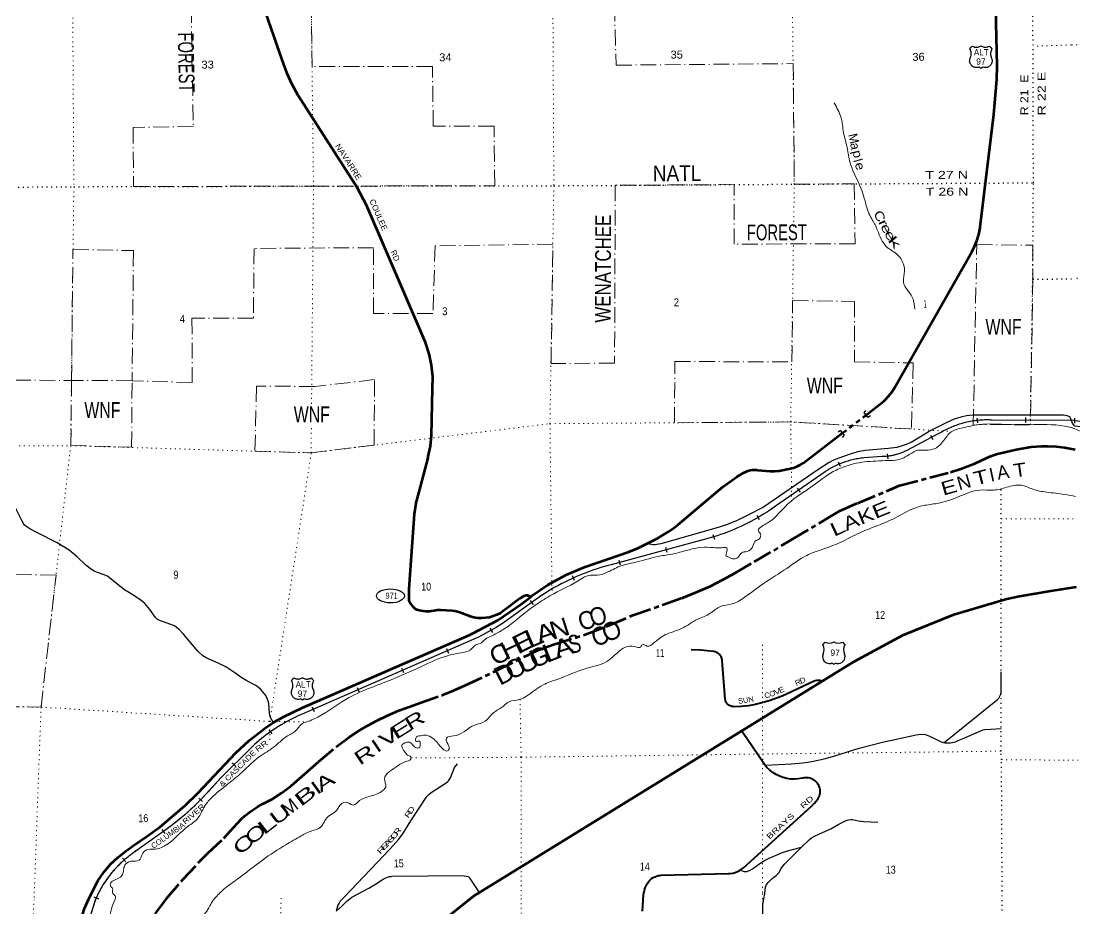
# Model space of a CAD drawing. Header units: feet. Extents: x -3 to 248627, y 0 to 184934.
# Drawn here: x 193230 to 216568, y 92388 to 112046 of the extents above; entities that cross this region are included whole.
import ezdxf
from ezdxf.enums import TextEntityAlignment as Align

# ---------------------------------------------------------------- set-up
doc = ezdxf.new("R2010")
doc.units = ezdxf.units.FT
doc.header["$LTSCALE"] = 70
for name, pattern in [('DOT_DASHED', [7.7, 5, -1.2, 0.3, -1.2]), ('DOTTED', [1.5, 0.3, -1.2]), ('LONG_DASH_SHORT_DASH', [9.9, 6, -1.2, 1.5, -1.2]), ('SHORT_DASHED', [2.7, 1.5, -1.2])]:
    doc.linetypes.add(name, pattern=pattern)
for name, color, linetype, lineweight in [('11', 7, 'LONG_DASH_SHORT_DASH', 60), ('16', 7, 'Continuous', 25), ('17', 7, 'Continuous', 25), ('20', 7, 'Continuous', 70), ('23', 7, 'Continuous', 70), ('26', 7, 'Continuous', 40), ('27', 7, 'Continuous', 35), ('29', 7, 'Continuous', 25), ('30', 7, 'Continuous', 35), ('34', 7, 'Continuous', 25), ('39', 7, 'Continuous', 13), ('44', 7, 'DOT_DASHED', 13), ('6', 7, 'DOTTED', 25), ('7', 7, 'DOTTED', 13)]:
    doc.layers.add(name, color=color, linetype=linetype, lineweight=lineweight)
doc.layers.add('12', color=7, linetype='Continuous')
doc.layers.add('41', color=7, linetype='Continuous')

msp = doc.modelspace()

# ---------------------------------------------------------------- linework, layer by layer
at = {"layer": '11'}
for points in [[(204734.33, 98142.34), (205019.19, 98244.36), (205719.06, 98460.34), (206243.06, 98666.17), (206775.37, 98889.39), (207452.98, 99125.27), (207859.02, 99272.14), (208205.59, 99409.07), (208494.11, 99537.76), (208781.01, 99682.87), (209033.61, 99823.33), (209464.49, 100071.41), (210301.39, 100565.15), (211211.11, 101115.06), (211364.95, 101198.77), (211757.07, 101372.91), (212685.08, 101759.84), (213815.41, 102059.26), (214042.03, 102134.28), (214350.6, 102251.66), (214618.73, 102374.97), (214722.35, 102417.33), (214856.21, 102460.73), (215016.18, 102504.71), (215265.43, 102563.51), (215601.56, 102620.35), (215823.87, 102637.44), (215961.67, 102636.6), (216161.18, 102625.42), (216338.66, 102605.82), (216571.75, 102563.08)], [(196447.68, 92615.65), (196810.08, 93037.85), (197168.23, 93421.43), (197368.77, 93624.51), (197718.3, 93954.13), (197858.94, 94106.19), (198102.05, 94374.25), (198186.16, 94449.14), (198313.78, 94545.58), (198466.47, 94645.42), (198585.3, 94712.92), (198790.18, 94819.05), (199003.3, 94955.23), (199212.38, 95110.75), (199504.12, 95367.94), (199825, 95652.62), (200209.52, 95977.55), (200493.14, 96189.3), (200729.74, 96344.94), (200909.74, 96449.79), (201098.01, 96550.41), (201329.85, 96665.29), (201596.07, 96777.85), (201843.28, 96872.1), (202067.79, 96953.71), (202550.03, 97120.51), (202757.27, 97201.14), (203058.26, 97331.11), (203744.63, 97656.7), (204449.25, 98009.41), (204625.8, 98095.46), (204734.33, 98142.34)], [(196446.2, 92613.84), (196058.78, 92108.69)]]:
    msp.add_lwpolyline(points, dxfattribs=at)
at = {"layer": '16'}
for p, q in [((214485.03, 111498.53), (214484.44, 111498.11)), ((214484.72, 111498.31), (214484.44, 111498.11)), ((210984.87, 98236.65), (211036.18, 98295.41)), ((211227.94, 98301.38), (211227.66, 98301.18)), ((211420.03, 98295.5), (211471.42, 98236.65)), ((199464.03, 97508.53), (199463.44, 97508.11)), ((199463.72, 97508.31), (199463.44, 97508.11))]:
    msp.add_line(p, q, dxfattribs=at)
for points in [[(214241.38, 111433.28), (214263.11, 111458.16), (214271.16, 111467.37), (214292.97, 111492.35)], [(214246.29, 111221.62), (214257.18, 111247.08), (214263.13, 111265.37), (214267.97, 111288.1), (214270.42, 111311.21), (214270.43, 111334.46), (214268.01, 111357.57), (214263.19, 111380.31), (214256.02, 111402.42), (214253.47, 111408.16), (214241.38, 111433.28)], [(214292.97, 111492.35), (214317.92, 111480.63), (214327.69, 111476.87), (214346.09, 111471.93), (214364.92, 111468.94), (214383.95, 111467.93), (214402.98, 111468.92), (214421.81, 111471.89), (214440.22, 111476.81), (214458.01, 111483.64), (214475, 111492.28), (214484.41, 111498.09)], [(214485.03, 111498.53), (214501.55, 111488.73), (214518.82, 111480.8), (214536.82, 111474.72), (214555.36, 111470.56), (214574.23, 111468.35), (214593.23, 111468.14), (214612.14, 111469.9), (214630.77, 111473.64), (214648.91, 111479.3), (214651.81, 111480.55), (214676.81, 111492.43)], [(214676.81, 111492.43), (214698.64, 111467.43), (214706.37, 111458.58), (214728.46, 111433.28)], [(214728.46, 111433.28), (214716.49, 111408.58), (214709.7, 111390.68), (214703.78, 111368.2), (214700.24, 111345.23), (214699.12, 111322.01), (214700.44, 111298.81), (214704.17, 111275.87), (214710.28, 111253.44), (214712.77, 111247.04), (214723.58, 111221.55)], [(214422.65, 111020.8), (214398.64, 111017.21), (214392.67, 111016.71), (214376.82, 111017.03), (214361.1, 111019.02), (214345.67, 111022.63), (214330.7, 111027.84), (214316.36, 111034.58), (214302.8, 111042.79), (214290.17, 111052.36), (214278.61, 111063.21), (214268.25, 111075.2), (214259.2, 111088.21), (214251.56, 111102.1), (214245.42, 111116.71), (214240.83, 111131.88), (214237.86, 111147.45), (214236.52, 111163.24), (214236.85, 111179.09), (214238.83, 111194.81), (214239.36, 111197.08), (214246.29, 111221.62)], [(214723.58, 111221.55), (214730.4, 111197.04), (214731.57, 111191.49), (214733.2, 111175.73), (214733.18, 111159.88), (214731.49, 111144.12), (214728.17, 111128.62), (214723.25, 111113.56), (214716.78, 111099.09), (214708.84, 111085.38), (214699.5, 111072.57), (214688.88, 111060.81), (214677.08, 111050.22), (214664.24, 111040.93), (214650.51, 111033.02), (214636.02, 111026.6), (214620.94, 111021.73), (214605.43, 111018.46), (214589.66, 111016.83), (214573.81, 111016.85), (214570.81, 111017.17), (214547.01, 111020.83)], [(214484.94, 110999.49), (214459.8, 111020.16), (214458.97, 111020.53), (214453.72, 111022.25), (214448.64, 111023.34), (214422.65, 111020.8)], [(214547.01, 111020.83), (214520.81, 111023.23), (214519.58, 111023.06), (214514.25, 111021.71), (214509.8, 111020.06), (214484.94, 110999.49)], [(199220.38, 97443.28), (199242.11, 97468.16), (199250.16, 97477.37), (199271.97, 97502.35)], [(199225.29, 97231.62), (199236.18, 97257.08), (199242.13, 97275.37), (199246.97, 97298.1), (199249.42, 97321.21), (199249.43, 97344.46), (199247.01, 97367.57), (199242.19, 97390.31), (199235.02, 97412.42), (199232.47, 97418.16), (199220.38, 97443.28)], [(199271.97, 97502.35), (199296.92, 97490.63), (199306.69, 97486.87), (199325.09, 97481.93), (199343.92, 97478.94), (199362.95, 97477.93), (199381.98, 97478.92), (199400.81, 97481.89), (199419.22, 97486.81), (199437.01, 97493.64), (199454, 97502.28), (199463.41, 97508.09)], [(199464.03, 97508.53), (199480.55, 97498.73), (199497.82, 97490.8), (199515.82, 97484.72), (199534.36, 97480.56), (199553.23, 97478.35), (199572.23, 97478.14), (199591.14, 97479.9), (199609.77, 97483.64), (199627.91, 97489.3), (199630.81, 97490.55), (199655.81, 97502.43)], [(199655.81, 97502.43), (199677.64, 97477.43), (199685.37, 97468.58), (199707.46, 97443.28)], [(199707.46, 97443.28), (199695.49, 97418.58), (199688.7, 97400.68), (199682.78, 97378.2), (199679.24, 97355.23), (199678.12, 97332.01), (199679.44, 97308.81), (199683.17, 97285.87), (199689.28, 97263.44), (199691.77, 97257.04), (199702.58, 97231.55)], [(199401.65, 97030.8), (199377.64, 97027.21), (199371.67, 97026.71), (199355.82, 97027.03), (199340.1, 97029.02), (199324.67, 97032.63), (199309.7, 97037.84), (199295.36, 97044.58), (199281.8, 97052.79), (199269.17, 97062.36), (199257.61, 97073.21), (199247.25, 97085.2), (199238.2, 97098.21), (199230.56, 97112.1), (199224.42, 97126.71), (199219.83, 97141.88), (199216.86, 97157.45), (199215.52, 97173.24), (199215.85, 97189.09), (199217.83, 97204.81), (199218.36, 97207.08), (199225.29, 97231.62)], [(199702.58, 97231.55), (199709.4, 97207.04), (199710.57, 97201.49), (199712.2, 97185.73), (199712.18, 97169.88), (199710.49, 97154.12), (199707.17, 97138.62), (199702.25, 97123.56), (199695.78, 97109.09), (199687.84, 97095.38), (199678.5, 97082.57), (199667.88, 97070.81), (199656.08, 97060.22), (199643.24, 97050.93), (199629.51, 97043.02), (199615.02, 97036.6), (199599.94, 97031.73), (199584.43, 97028.46), (199568.66, 97026.83), (199552.81, 97026.85), (199549.81, 97027.17), (199526.01, 97030.83)], [(199463.94, 97009.49), (199438.8, 97030.16), (199437.97, 97030.53), (199432.72, 97032.25), (199427.64, 97033.34), (199401.65, 97030.8)], [(199526.01, 97030.83), (199499.81, 97033.23), (199498.58, 97033.06), (199493.25, 97031.71), (199488.8, 97030.06), (199463.94, 97009.49)]]:
    msp.add_lwpolyline(points, dxfattribs=at)
for centre, radius, start, end in [((211127.26, 98453.07), 182.07, 239.97227, 303.45418), ((211329.04, 98452.57), 181.52, 236.33975, 300.08743), ((211329.03, 98453.07), 182.07, 236.54582, 236.59441), ((211131.08, 97971.12), 151.42, 159.09177, 283.81923), ((210791.89, 98126.02), 222.05, 332.97043, 29.75871), ((211325.2, 97971.12), 151.42, 256.18077, 20.90823), ((211664.39, 98126.02), 222.05, 150.24129, 207.02957)]:
    msp.add_arc(centre, radius, start, end, dxfattribs=at)
for centre, major_axis, start_param, end_param in [((211186.42, 97772.3), (-19.56, 51.67), 4.95877769, 6.28318531), ((211269.87, 97772.3), (19.56, 51.67), 0, 1.32637542)]:
    msp.add_ellipse(centre, major_axis=major_axis, ratio=0.929097, start_param=start_param, end_param=end_param, dxfattribs=at)
at = {"layer": '17'}
msp.add_ellipse((201409.34, 99318.98), major_axis=(-309.24, 1), ratio=0.500121, dxfattribs=at)
at = {"layer": '20', "linetype": 'SHORT_DASHED'}
msp.add_line((211418.52, 102923.44), (211422.72, 102926.63), dxfattribs=at)
at = {"layer": '20'}
msp.add_line((203249.15, 92671.86), (209188.06, 96332.82), dxfattribs=at)
for points in [[(211942.97, 103320.3), (211961, 103337.03), (212332.43, 103632.9), (212362.67, 103660.07), (212440.56, 103740.8), (212509.59, 103829.23), (212568.99, 103924.39), (214281, 106936.95), (214336.29, 107043.2), (214395.73, 107180.11), (214440.53, 107322.48), (214470.21, 107468.75), (214472.58, 107485.36), (214770.98, 109979.64), (214841.83, 110755.89), (214847.38, 111057.94), (214755.26, 114885.91)], [(204509.08, 99292.89), (204551.92, 99326.33), (204898.72, 99563.66), (205300.86, 99783.23), (205723.76, 99959.55), (206690.72, 100292.87), (206890.23, 100373.11), (206977.8, 100416.34), (207319, 100592.95), (207557.05, 100734.86), (207700.94, 100830.04), (207776.4, 100889.31), (208770.79, 101734.2), (209081.39, 101955.19), (209230.21, 102044.83), (209276.29, 102068.11), (209324.56, 102086.45), (209374.48, 102099.64), (209425.5, 102107.54), (209477.07, 102110.06), (209528.62, 102107.18), (209540.17, 102105.78), (209820.91, 102079.99), (209919.45, 102079.59), (210017.48, 102089.49), (210091.12, 102103.87), (210332.44, 102156.93), (210411.31, 102186.16), (210486.69, 102223.47), (210547, 102260.96), (211422.72, 102926.63)], [(209188.06, 96332.82), (211679.01, 97868.3), (212755.48, 98446.31), (213886.46, 98908.63), (215059.58, 99250.19), (215339.51, 99312.4), (215990, 99426.95), (216601.06, 99519.81)], [(194720.68, 92596.44), (194824.56, 92804.67), (194933.28, 93008.05), (195062.67, 93198.95), (195211.3, 93375.28), (195377.55, 93535.11), (195559.59, 93676.68), (195577.73, 93689.18), (195717, 93789.95), (196020.56, 93996.24), (196307.44, 94207.62), (196863, 94675.95), (197154, 94955.95), (197982.75, 95843.25), (198277.66, 96119.25), (198644.27, 96400.35), (198830.23, 96522.22), (199038.24, 96641.58), (199455.28, 96840.31), (203156.71, 98452.03), (203241.93, 98491.23), (203790.89, 98784.98), (204306.14, 99134.5), (204509.08, 99292.89)], [(198061.62, 82210.42), (198674.8, 85602.77), (198863.22, 86476.88), (199141.98, 87326.5), (199439.29, 88005.37), (200095.42, 89241.58), (200487.58, 89882.62), (200653.86, 90114.91), (201260.3, 90887.62), (201944.19, 91592.7), (202502.4, 92071.62), (203249.15, 92671.86)], [(194551.29, 92139.39), (194636.51, 92397.96), (194720.68, 92596.44)]]:
    msp.add_lwpolyline(points, dxfattribs=at)
at = {"layer": '20', "lineweight": 25}
for points in [[(211942.97, 103320.3), (211897.57, 103375.26), (211937.41, 103421.93)], [(212041.56, 103305.26), (211984.07, 103270.55), (211942.97, 103320.3)], [(211422.72, 102926.63), (211378.28, 102978.78), (211325.39, 102947.64)], [(211422.22, 102824.82), (211466.37, 102875.42), (211422.72, 102926.63)]]:
    msp.add_lwpolyline(points, dxfattribs=at)
at = {"layer": '20', "linetype": 'SHORT_DASHED'}
msp.add_lwpolyline([(211422.72, 102926.63), (211911, 103297.79), (211927, 103309.95), (211942.97, 103320.3)], dxfattribs=at)
at = {"layer": '23'}
msp.add_lwpolyline([(204509.08, 99292.89), (204503.1, 99298.32), (204492.99, 99306.03), (204482.13, 99312.65), (204470.65, 99318.1), (204458.65, 99322.31), (204446.28, 99325.25), (204433.67, 99326.88), (204420.96, 99327.18), (204408.28, 99326.16), (204395.79, 99323.81), (204383.61, 99320.17), (204371.87, 99315.27), (204349.61, 99305.58), (204309.82, 99284.29), (204272.47, 99258.95), (203916.41, 98987.1), (203844.13, 98939.15), (203767.24, 98899.02), (203686.58, 98867.15), (203603.02, 98843.88), (203517.49, 98829.47), (203430.92, 98824.08), (203344.27, 98827.77), (203258.47, 98840.5), (203174.47, 98862.13), (203160.5, 98866.65), (202948.9, 98947.68), (202893.29, 98966.16), (202834.23, 98979.23), (202774.12, 98986.04), (202519.99, 99000.78), (202451.78, 99000), (202376.87, 98991.63), (202312.69, 98979.62), (202284.38, 98975.04), (202237.15, 98971.42), (202189.79, 98972.76), (202142.84, 98979.04), (202047.84, 98995.67), (202022.9, 99000.04), (201997.84, 99008.92), (201981.36, 99017.01), (201964.87, 99027.37), (201960.58, 99030.74), (201935.52, 99053.02), (201914.89, 99077.95), (201875.71, 99125.27), (201854.98, 99150.31), (201840.14, 99175.27), (201837.95, 99179.5), (201831.71, 99195.45), (201827.18, 99211.97), (201825.69, 99220.97), (201823.4, 99245.87), (201823.57, 99270.97), (201825, 99476.95), (201862, 99993.95), (201941.8, 101136.61), (201977.25, 101371.49), (201979.13, 101380.3), (201984.44, 101405.27), (201991.29, 101430.3), (202073.99, 101732.69), (202242.08, 102376.93), (202248.6, 102402.07), (202294.29, 102632.79), (202315.62, 102867.02), (202344.33, 103909.53), (202345.3, 104169.31), (202319.11, 104427.77), (202266.05, 104682.08), (202186.7, 104929.44), (202120.14, 105088.01), (200880.23, 107966.48), (200672.1, 108364.28), (200543.23, 108568.66), (199369.12, 110397.82), (199222.93, 110658.02), (199123.25, 110883.44), (199013.39, 111189.65), (197370.37, 115915.08)], dxfattribs=at)
at = {"layer": '26'}
for points in [[(210963, 97429.95), (210939.63, 97438.05), (210915.55, 97443.65), (210891.01, 97446.71), (210866.29, 97447.19), (210841.65, 97445.08), (210817.37, 97440.4), (210793.71, 97433.22), (210776.37, 97426.15), (210570, 97329.95), (210292.44, 97194.06), (210083.35, 97101.08), (209793.49, 96992.08), (209493.83, 96913.97), (209336, 96885.98), (209178.88, 96867.15), (209020.66, 96864.85), (208989.82, 96866.33), (208970.39, 96869.6), (208951.41, 96874.88), (208933.09, 96882.11), (208915.62, 96891.22), (208899.2, 96902.1), (208884.01, 96914.64), (208870.21, 96928.7), (208857.95, 96944.13), (208847.38, 96960.75), (208838.6, 96978.39), (208831.72, 96996.85), (208826.8, 97015.92), (208824.62, 97029), (208757.03, 97887.19), (208754.27, 97909.84), (208749.16, 97932.08), (208741.75, 97953.67), (208732.13, 97974.36), (208720.39, 97993.93), (208706.68, 98012.16), (208691.13, 98028.87), (208673.92, 98043.85), (208655.25, 98056.96), (208635.3, 98068.04), (208614.3, 98076.98), (208592.49, 98083.67), (208570.09, 98088.04), (208564.14, 98088.8), (208280.95, 98119.27), (208072, 98124.95)], [(207014.57, 92706.19), (207034.4, 92806.21), (207049.42, 92854.69), (207069.43, 92901.33), (207094.2, 92945.63), (207123.46, 92987.09), (207156.9, 93025.27), (207194.15, 93059.74), (207227.02, 93081.41), (207261.98, 93099.52), (207298.64, 93113.88), (207336.6, 93124.33), (207375.45, 93130.75), (207407.05, 93132.94), (208892.97, 93169.96), (208935.93, 93172.37), (208989.56, 93180.46), (209042.05, 93194.11), (209092.83, 93213.18), (209141.33, 93237.45), (209187.03, 93266.65), (209229.43, 93300.47), (210725.87, 94656.79), (210799.61, 94728.03), (210862.84, 94803.07), (210881.88, 94831.06), (210897.9, 94860.88), (210910.71, 94892.21), (210920.18, 94924.7), (210926.19, 94958.01), (210928.7, 94991.77), (210928.55, 94997.5), (210927.9, 95022.51), (210922.95, 95047.5), (210921.47, 95054.99), (210911.68, 95086.63), (210898.63, 95117.07), (210882.48, 95145.98), (210863.39, 95173.04), (210841.57, 95197.96), (210817.28, 95220.46), (210790.76, 95240.3), (210762.32, 95257.25), (210732.25, 95271.14), (210700.9, 95281.82), (210668.61, 95289.16), (210635.73, 95293.08), (210602.61, 95293.54), (210569.63, 95290.54), (210537.15, 95284.11), (210525.02, 95280.78), (210441.16, 95266.28), (210356.24, 95260.62), (210271.19, 95263.87), (210186.95, 95275.99), (210104.44, 95296.85), (210024.56, 95326.23), (209948.18, 95363.79), (209876.16, 95409.12), (209809.26, 95461.74), (209748.23, 95521.07), (209693.74, 95586.44), (209677.96, 95608.27), (209206.9, 96304.95), (209188.06, 96332.82)], [(206995.01, 92334.82), (207014.57, 92706.19)]]:
    msp.add_lwpolyline(points, dxfattribs=at)
at = {"layer": '29'}
for p, q in [((208664.78, 100835.1), (207395.86, 100471.44)), ((214933, 97185.95), (214932, 97636.95)), ((213668.27, 96069.73), (214850.45, 97021.63)), ((203045.01, 93122.55), (201430.01, 93108.46)), ((203380.68, 92753.41), (203175.45, 93059.92)), ((200387.73, 92646.2), (200333.56, 92593.97)), ((200470.73, 92579.04), (200553.59, 92647.68))]:
    msp.add_line(p, q, dxfattribs=at)
for points in [[(216566.79, 103078.07), (216530.24, 103122.18), (216515.18, 103144.78), (216479.42, 103242.73), (216463.66, 103266.73), (216434.24, 103291.7), (216392.83, 103308.65), (216313.07, 103319.47), (214302.78, 103319.47), (214169.84, 103304.89), (214039.26, 103274.26), (213895.02, 103229.54), (213715.51, 103153.71), (213376.7, 102980.43), (212940.01, 102716.73), (212848.46, 102675.78), (212744.25, 102641.39), (212626.35, 102607.97), (212435.55, 102581.12), (211923.57, 102535.91), (211751.08, 102506.26), (211569.7, 102453.04), (211336.98, 102370.65), (211224.04, 102321.68), (211125.48, 102272.22), (210877.01, 102106.47), (209789.73, 101361.07), (209672.35, 101285.25), (209326.01, 101104.43), (209070.69, 100984.36), (208866.73, 100901.01), (208664.78, 100835.1)], [(219134.63, 102809.68), (218978.84, 102829.26), (216566.79, 103078.07)], [(193425.66, 100802.16), (193332.54, 100861.93), (193305.25, 100882.64), (193290.19, 100903.36), (193257.25, 100974.94), (193042.67, 101400.62), (192952.32, 101547.54), (192938.2, 101564.48), (192913.73, 101587.09), (192881.73, 101605.92), (192858.2, 101615.34), (192793.26, 101624.76), (192749.03, 101622.88), (192654.91, 101607.81), (192595.62, 101590.85), (192557.03, 101585.21), (192459.15, 101581.44), (191529.3, 101615.34), (191465.3, 101624.76), (191431.42, 101628.52), (191371.19, 101654.89), (191326.01, 101683.15), (191066.64, 101904.8)], [(198810, 96520.95), (198753.06, 96627.7), (198736.12, 96678.56), (198729.52, 96723.75), (198714.47, 96934.71), (198704.12, 96985.57), (198679.65, 97049.61), (198648.59, 97111.77), (198616.59, 97160.73), (198530.01, 97254.92), (198490.48, 97292.59), (198428.36, 97334.02), (198229.79, 97441.4), (198153.55, 97484.71), (198099.91, 97522.39), (197985.1, 97599.62), (197765.79, 97748.4), (197592.62, 97831.27), (197344.16, 97936.75), (197252.88, 97991.39), (197140.87, 98094.97), (196824.65, 98471.67), (196727.73, 98571.52), (196675.02, 98620.49), (196628.89, 98652.49), (196440.66, 98720.3), (196321.15, 98763.64), (196253.39, 98797.54), (196229.39, 98816.38), (196208.21, 98838.98), (196079.26, 99014.13), (195971.04, 99147.88), (195888.22, 99219.45), (195725.39, 99330.57), (195559.75, 99428.51), (195529.17, 99447.38), (195190.82, 99722.34), (195144.24, 99752.51), (195070.35, 99782.61), (194919.77, 99835.35), (194848.72, 99865.52), (194788.49, 99905.08), (194663.77, 100001.1), (194475.55, 100181.92), (194294.85, 100332.61), (194032.75, 100492.75), (193581, 100718.78), (193425.66, 100802.16)], [(207395.86, 100471.44), (207306.97, 100453.2), (207272.15, 100449.44), (207224.15, 100449.44), (207092, 100472.95)], [(209713, 95568.95), (210294.33, 95601.16), (210540.91, 95623.76), (210738.55, 95653.89), (211015.25, 95710.4), (211250.54, 95774.44), (211792.64, 95947.73), (212304.62, 96083.34), (213050.01, 96241.56), (213164.82, 96256.63), (213253.3, 96249.09), (213298.46, 96237.79), (213411.41, 96181.28), (213607.17, 96090.87), (213689.98, 96068.28), (213746.45, 96064.51), (213810.45, 96068.27), (213919.62, 96090.88), (213983.62, 96113.48), (214089.03, 96158.68), (214450.43, 96316.9), (214533.25, 96350.81), (214574.66, 96358.34), (214706.43, 96369.64), (214933.29, 96381.85)], [(200387.73, 92646.2), (201401.09, 93717.86), (201588.75, 93928.53), (201684.74, 94049.06), (201857.91, 94335.36), (202219.31, 94877.81), (202262.6, 94923.02), (202311.54, 94964.46), (202663.52, 95194.24), (202695.52, 95224.39), (202738.82, 95292.19), (202829.16, 95518.21), (202896.93, 95601.08)], [(209697.91, 92731.04), (209717.4, 92866.25), (209733.4, 92911.46), (209777.64, 92975.49), (209864.22, 93062.14), (209897.16, 93088.51), (209950.81, 93126.18), (209983.75, 93154.43), (210011.04, 93190.22), (210063.75, 93280.63), (210098.57, 93331.49), (210142.8, 93386.11), (210512.23, 93753.64), (210688.67, 93924.8), (210732.91, 93960.6), (210782.78, 93992.6), (210914.54, 94052.88), (211163, 94162.12), (211339.94, 94263.83), (211471.7, 94331.64), (211525.35, 94354.26), (211561.12, 94363.67), (211604.41, 94369.32), (211641.11, 94365.54), (211776.63, 94339.17), (211893.33, 94324.11), (212205, 94311.95)], [(209156, 93245.95), (209240.24, 93216.58), (209280.71, 93212.82), (209310.82, 93216.58), (209326.83, 93224.11), (209376.7, 93246.72), (209424.7, 93273.08), (209586.58, 93389.86), (209692.93, 93459.56), (209723.05, 93476.51), (209793.63, 93510.41), (210041.15, 93617.78), (210094.8, 93638.49), (210182.33, 93666.75), (210316.91, 93706.29), (210512.23, 93753.64)], [(203045.01, 93122.55), (203092.7, 93116.74), (203130.34, 93103.55), (203147.28, 93090.37), (203175.45, 93059.92)], [(200553.59, 92647.68), (200932.77, 92847.39), (201079.59, 92935.92), (201224.53, 93033.86), (201273.46, 93062.11), (201331.82, 93086.6), (201378.87, 93103.55), (201430.01, 93108.46)], [(209664.46, 90708.06), (209655.67, 92489.15), (209681.76, 92612.46), (209697.91, 92731.04)], [(200229.84, 92421.2), (200206.81, 92341.55), (200341.77, 92456.67), (200392.71, 92508)]]:
    msp.add_lwpolyline(points, dxfattribs=at)
for centre, radius, start, end in [((214687.94, 97206.17), 245.89, 311.36857, 355.28489), ((200612.93, 92308.74), 399.26, 134.40505, 163.6392), ((200809.18, 92128.99), 563.12, 126.94364, 137.69548)]:
    msp.add_arc(centre, radius, start, end, dxfattribs=at)
at = {"layer": '34'}
for p, q in [((214397.5, 103256.96), (214409.74, 103147.03)), ((215475.4, 103265.42), (215474.85, 103154.81)), ((216561.16, 103257.45), (216560.62, 103146.85)), ((213367.14, 102879.98), (213418.82, 102782.18)), ((212408.4, 102464.37), (212421.2, 102354.5)), ((211327.27, 102290.03), (211370.34, 102188.15)), ((210417.28, 101705.45), (210480.48, 101614.67)), ((209519.92, 101102.88), (209575.51, 101007.26)), ((208550.79, 100680.08), (208583.39, 100574.38)), ((207504.43, 100396.74), (207533.62, 100290.06)), ((206470.93, 100111.21), (206500.13, 100004.52)), ((205433.74, 99767.03), (205479.29, 99666.23)), ((204503.16, 99216.5), (204567.95, 99126.85)), ((203612.67, 98607.07), (203667.49, 98511)), ((202648.94, 98152.46), (202693.1, 98051.05)), ((201652.41, 97721.35), (201696.57, 97619.93)), ((200670.4, 97290.87), (200714.57, 97189.46)), ((199673.87, 96859.75), (199718.03, 96758.34)), ((198718.84, 96353.04), (198783.17, 96263.06)), ((197905.56, 95623.08), (197983.4, 95544.5)), ((197168.45, 94842.9), (197248.3, 94766.35)), ((196348.49, 94149.28), (196412.93, 94059.38)), ((195479.75, 93512.17), (195553.05, 93429.33)), ((194845.05, 92658.33), (194945.26, 92611.49))]:
    msp.add_line(p, q, dxfattribs=at)
at = {"layer": '34', "lineweight": 13}
for p, q in [((216562, 103203.95), (214737, 103212.95)), ((212296.86, 102403.84), (211891.94, 102374.84)), ((211033.7, 102069.39), (209936.59, 101305.62)), ((208323.94, 100562.84), (206293.82, 100007.27)), ((204577.52, 99204.23), (203910.34, 98722.1)), ((203192.86, 98330.97), (199457.89, 96704.5)), ((196463.11, 94162.41), (195802.4, 93688.78)), ((194874.58, 92590.09), (194612.6, 91760.76))]:
    msp.add_line(p, q, dxfattribs=at)
at = {"layer": '34'}
for points in [[(216565.59, 103202.83), (214736.97, 103211.85), (214708.77, 103213.25), (214673.02, 103214.34), (214637.38, 103214.79), (214601.6, 103214.67), (214565.84, 103214.1), (214530.14, 103212.62), (214494.46, 103210.68), (214458.72, 103208), (214423.02, 103204.87), (214387.54, 103200.92), (214352.08, 103196.51), (214316.75, 103191.47), (214281.37, 103185.69), (214246.29, 103179.38), (214211.06, 103172.5), (214176.24, 103164.92), (214141.26, 103156.78), (214106.69, 103147.93), (214072.14, 103138.61), (214037.89, 103128.77), (214003.61, 103118.18), (213969.71, 103106.89), (213936.03, 103095.23), (213902.3, 103082.84), (213869.03, 103070.03), (213835.92, 103056.57), (213803.01, 103042.29), (213770.49, 103027.77), (213738.1, 103012.61), (213705.93, 102996.64), (213674.15, 102980.41), (213642.67, 102963.65), (213611.4, 102946.07), (213508.52, 102889.98), (212827.36, 102530.02), (212807.69, 102520.51), (212787.92, 102511.51), (212767.98, 102502.85), (212747.84, 102494.36), (212727.56, 102486.37), (212707.25, 102478.78), (212686.72, 102471.34), (212666.07, 102464.41), (212645.37, 102457.88), (212624.39, 102451.63), (212603.49, 102445.82), (212582.46, 102440.23), (212561.22, 102435.1), (212540.03, 102430.41), (212518.68, 102426.06), (212497.33, 102421.99), (212475.76, 102418.35), (212454.31, 102415.06), (212432.64, 102412.22), (212411.08, 102409.71), (212389.36, 102407.53), (212367.7, 102405.8), (212345.98, 102404.47), (212324.26, 102403.41), (212302.45, 102402.85), (212296.91, 102402.74), (211892.04, 102373.74), (211859.44, 102370.41), (211827.11, 102366.34), (211794.81, 102361.71), (211762.37, 102356.69), (211730.19, 102350.95), (211698.25, 102344.66), (211666.16, 102337.99), (211634.33, 102330.58), (211602.74, 102322.64), (211571.01, 102314.11), (211539.71, 102305.07), (211508.45, 102295.64), (211477.26, 102285.48), (211446.5, 102274.79), (211415.78, 102263.54), (211385.3, 102251.94), (211354.88, 102239.59), (211324.88, 102226.91), (211294.95, 102213.48), (211265.42, 102199.71), (211235.95, 102185.39), (211206.91, 102170.54), (211178.1, 102155.14), (211149.52, 102139.4), (211121.2, 102122.93), (211093.1, 102106.1), (211065.43, 102088.75), (211037.98, 102071.05), (211034.33, 102068.49), (209937.22, 101304.72), (209871.2, 101257.71), (209804.46, 101212.45), (209736.91, 101168.34), (209668.43, 101124.7), (209599.25, 101082.82), (209529.64, 101042.37), (209459.11, 101002.38)], [(216565.59, 103203.07), (218895.1, 102945)], [(209459.11, 101002.38), (209387.86, 100964.16), (209316.18, 100927.35), (209243.33, 100891.39), (209170.4, 100857.09), (209096.94, 100823.55), (209022.37, 100791.53), (208947.77, 100761.16), (208872.34, 100731.92), (208796.75, 100703.71), (208720.07, 100676.99), (208643.61, 100651.57), (208566.06, 100627.66), (208488.72, 100605.03), (208410.57, 100583.54), (208332.36, 100563.7), (208324.21, 100561.77), (206294.1, 100006.21), (206228.32, 99989.52), (206148.82, 99968.11), (206069.45, 99945.22), (205990.41, 99920.39), (205912.18, 99894.9), (205834.09, 99867.91), (205756.33, 99839), (205679.37, 99809.41), (205602.99, 99778.51), (205526.93, 99745.7), (205504.01, 99736), (205424.79, 99700.2), (205346.48, 99663.12), (205268.12, 99624.47), (205191.14, 99584.67), (205114.45, 99543.91), (205038.34, 99501.26), (204963.6, 99457.45), (204889.3, 99412.2), (204815.76, 99366.16), (204742.8, 99318.21), (204671.08, 99269.59), (204599.93, 99219.05), (204578.16, 99203.34), (203910.96, 98721.19), (203832.23, 98670.73), (203752.8, 98622.37), (203672.51, 98575.35), (203591.18, 98528.94), (203509.14, 98484.61), (203426.68, 98441.91), (203343.18, 98399.82), (203258.97, 98359.81), (203193.31, 98329.96), (199458.33, 96703.49), (199397.35, 96677.16), (199337.32, 96649.56), (199277.73, 96620.93), (199218.09, 96591.45), (199159.4, 96560.72), (199101.5, 96529.09), (199043.55, 96496.62), (198986.54, 96462.89), (198930.32, 96428.27), (198874.21, 96392.45), (198819.23, 96355.88), (198764.56, 96318.61), (198710.48, 96279.94), (198657.54, 96240.52), (198605.05, 96200.06), (198553.2, 96159.04), (198501.95, 96116.64), (198451.69, 96073.82), (198402.03, 96029.61), (198353.36, 95984.99), (198330.49, 95963.47), (197651.79, 95291.19), (197391.83, 95004.93), (197328.35, 94933.14), (197263.56, 94863.21), (197197.54, 94794.34), (197130.34, 94725.8), (197061.84, 94659.1), (196992.48, 94593.9), (196921.93, 94529.01), (196850.08, 94465.97), (196777.35, 94404.42), (196703.04, 94343.54), (196628.21, 94284.58), (196552.55, 94226.33), (196475.24, 94169.52), (196463.74, 94161.51), (195803.02, 93687.87), (195766.42, 93663.89), (195730.6, 93639.22), (195695.18, 93613.92), (195659.83, 93588.07), (195625.23, 93561.51), (195591.24, 93534.46), (195557.31, 93506.85), (195524.15, 93478.55), (195491.6, 93449.74), (195459.24, 93420.18)], [(195459.24, 93420.18), (195427.71, 93390.25), (195396.45, 93359.9), (195365.74, 93328.72), (195335.85, 93297.18), (195306.37, 93265), (195277.37, 93232.55), (195248.91, 93199.25), (195221.14, 93165.81), (195193.93, 93131.52), (195167.4, 93097.1), (195141.27, 93062.03), (195115.97, 93026.62), (195091.29, 92990.7), (195067.09, 92954.51), (195043.65, 92917.62), (195020.68, 92880.43), (194998.54, 92842.89), (194979.13, 92808.78), (194960.99, 92773.47), (194878.89, 92597.81)], [(194878.9, 92597.81), (194613.65, 91760.44)]]:
    msp.add_lwpolyline(points, dxfattribs=at)
at = {"layer": '34', "lineweight": 13}
for points in [[(213610.87, 102947.03), (213508, 102890.95), (212826.86, 102531)], [(198329.73, 95964.26), (197651, 95291.95), (197391.01, 95005.66)], [(194978.16, 92809.3), (194960, 92773.95), (194874, 92589.95)]]:
    msp.add_lwpolyline(points, dxfattribs=at)
for centre, radius, start, end in [((214625.89, 101166.02), 2049.95, 86.89306, 119.67939), ((212278.06, 103650.31), 1246.61, 270.86426, 296.11904), ((212072.26, 100509.74), 1873.8, 95.52224, 123.65933), ((207228.76, 105062.59), 4631.11, 283.67908, 305.78213), ((207426.81, 95410.62), 4734.23, 103.84639, 113.66566), ((207509.72, 95176.14), 4982.3, 113.45652, 126.05227), ((201002.7, 103202.18), 5340.92, 294.20931, 302.98419), ((200943.35, 93210.79), 3796.4, 113.03428, 133.50733), ((193268.76, 98609.58), 5475.5, 305.68927, 318.83812), ((197160.49, 91590.02), 2499.84, 122.90649, 150.80763)]:
    msp.add_arc(centre, radius, start, end, dxfattribs=at)
at = {"layer": '39'}
for points in [[(211234, 110234.95), (211384, 109921.95), (211445, 109573.95), (211524, 109242.95), (211587, 108910.95), (211769, 108485.95), (211919, 108067.95), (212006, 107784.95), (212080, 107646.95), (212197, 107410.95), (212387, 107056.95), (212617, 106889.95), (212770, 106664.95), (212789, 106452.95), (212780, 106218.95), (212883, 106060.95), (212982, 105888.95), (213010, 105753.95), (213023, 105667.95)], [(216567.01, 103017.97), (216482, 103043.95), (216333, 103077.95), (215560, 103109.95), (215110, 103111.95), (214444, 103110.95), (214083, 103039.95), (213825, 102947.95), (213656, 102751.95), (213473, 102585.95), (213260, 102544.95), (213092, 102542.95), (212908, 102453.95), (212641, 102329.95), (212446, 102315.95), (212160, 102301.95), (211906, 102284.95), (211435, 102168.95), (211282, 102105.95), (210796, 101779.95), (210206, 101346.95), (209799, 100959.95), (209593, 100827.95), (209556, 100780.95), (209601, 100692.95), (209581, 100581.95), (209494, 100536.95), (209426, 100400.95), (209308, 100301.95), (209189, 100274.95), (209114, 100182.95), (209018, 100136.95), (208906, 100173.95), (208839, 100216.95), (208853, 100271.95), (208859, 100376.95), (208740, 100382.95), (208563, 100386.95), (208284, 100390.95), (208033, 100341.95), (207751, 100266.95), (207556, 100225.95), (207397, 100203.95), (206868, 100069.95), (206533, 99988.95), (206226, 99849.95), (205985, 99777.95), (205795, 99772.95), (205625, 99686.95), (205025, 99366.95), (204685, 99159.95), (204402, 98952.95), (203859, 98541.95), (203605, 98412.95), (203487, 98338.95), (203427, 98281.95), (203301, 98231.95), (203175, 98118.95), (202966, 98057.95), (202672, 97994.95), (202086, 97750.95), (201409, 97453.95), (200420, 97025.95), (199708, 96586.95), (199554, 96527.95), (199435, 96473.95), (199310, 96330.95), (199106, 96202.95), (198909, 96040.95), (198719, 95895.95), (198549, 95786.95), (198118, 95411.95), (197811, 95153.95), (197438, 94839.95), (197286, 94644.95), (197146, 94396.95), (196930, 94217.95), (196424, 93793.95), (196177, 93707.95), (196009, 93693.95), (195928, 93619.95), (195845, 93463.95), (195670, 93442.95), (195544, 93376.95), (195503, 93273.95), (195486, 93166.95), (195347, 93043.95), (195234, 92983.95), (195209, 92902.95), (195254, 92838.95), (195264, 92731.95), (195324, 92658.95), (195319, 92624.95), (195315.79, 92601.55)], [(216567.01, 103017.97), (216881.48, 102934.37), (216958.66, 102944.66), (216989.53, 102944.66), (217077.01, 102898.35), (217236.52, 102877.77), (217390.89, 102872.63), (217859.14, 102810.88), (218399.23, 102784.4), (218514.42, 102759.89), (218678, 102734.08), (218783.76, 102665.07), (218874.32, 102672.46), (218961.52, 102633.42), (219016.93, 102702.8), (219135.81, 102702.54), (219243.56, 102635.57), (219291.08, 102553.61), (219379.71, 102554.92), (219492.61, 102550.54), (220015.98, 102304.21), (220271.56, 102184.99), (220321.42, 102220.01), (220367.26, 102254.96), (220387.23, 102267.36), (220394.06, 102213.02), (220392.89, 102154.53), (220433.67, 102120.85), (220542.76, 102100.28), (220633.96, 102063.32), (220767.11, 101912.05), (221138.92, 101417.49), (221404.27, 101179.45), (221563.11, 101062.83), (221641.81, 101053.91), (221698.97, 101002.33), (221811.83, 100999.97), (221951.73, 100939.53), (222292.46, 100644.13), (222463.02, 100412.75), (222553.08, 100315.28), (222592.54, 100233.2), (222717.86, 100065.68), (223126.84, 99648.29), (223235.94, 99627.72), (223292.6, 99610.41), (223315.92, 99530.1), (223435.99, 99447.19), (223993.22, 99088.45), (224244.95, 98957.08), (224558.18, 98752.01), (224941.72, 98562.09), (225126.74, 98445.86), (225280.01, 98436.03), (225420.96, 98442.15), (225663.29, 98403.39), (226354.71, 98379.33), (226732.4, 98455.49), (226886.14, 98552.53), (227096.86, 98610.08), (227419.08, 98760.03), (227513.7, 98765.46), (227673.86, 98836.38), (227860.41, 98893.58), (228004.75, 98944.11), (228121.49, 98951.88), (228297.36, 99051.27), (228485.84, 99114.54), (228845.02, 99216.64), (228979.28, 99267.02), (229350.14, 99397.51), (229501.39, 99387.65), (229717.43, 99495.7), (229933.88, 99575.52), (230087.46, 99543.51), (230195.51, 99595.52), (230358.67, 99597.93), (230420.31, 99655.3), (230477.97, 99708.57), (230522.05, 99725.36), (230558.77, 99693.64), (230801.44, 99771.83), (230900.99, 99853.96), (230970.88, 99897.33), (231188.97, 100003.39), (231368.87, 100102.84), (231587.86, 100285.53), (231840.1, 100398.14), (232117.12, 100468.78), (232428.63, 100662.92), (232756.75, 100823.03), (233046.77, 100970.48), (233362.44, 101015.47), (233545.28, 101050.44), (233682.26, 101052.46), (233850.65, 101111.41), (234109.75, 101167.66)], [(197514.12, 92620.99), (197723, 92824.95), (198015, 93043.95), (198578, 93470.95), (199094, 93808.95), (199430, 94002.95), (199670, 94116.95), (199857, 94191.95), (200027, 94433.95), (200167, 94520.95), (200268, 94644.95), (200416, 94751.95), (200583, 94687.95), (200727, 94784.95), (200939, 94877.95), (201250, 95016.95), (201307, 95096.95), (201277, 95269.95), (201388, 95426.95), (201575, 95555.95), (201744, 95650.95), (201860, 95706.95), (201857, 95759.95), (201788, 95792.95), (201729, 95864.95), (201662, 96014.95), (201728, 96063.95), (201831, 96077.95), (201922, 95999.95), (202008, 95946.95), (202060, 95969.95), (202067, 96029.95), (202054, 96104.95), (202018, 96099.95), (201988, 96093.95), (201970, 96171.95), (202075, 96223.95), (202206, 96231.95), (202344, 96170.95), (202567, 95935.95), (202676, 95886.95), (202712, 95939.95), (202658, 96080.95), (202650, 96168.95), (202809, 96217.95), (203018, 96298.95), (203270, 96457.95), (203509, 96543.95), (203700, 96739.95), (203870, 96846.95), (204037, 96973.95), (204269, 97023.95), (204421, 97095.95), (204789, 97348.95), (205100, 97469.95), (205760, 97714.95), (206200, 97865.95), (206375, 98003.95), (206597, 98175.95), (206829, 98196.95), (206946, 98184.95), (206990, 98237.95), (207091, 98208.95), (207245, 98277.95), (207487, 98453.95), (207858, 98597.95), (208214, 98802.95), (208493, 98932.95), (208717, 99083.95), (208976, 99139.95), (209241, 99279.95), (209672, 99591.95), (210186, 99927.95), (210628, 100215.95), (210967, 100347.95), (211310, 100474.95), (211753, 100692.95), (212152, 100857.95), (212523, 101013.95), (212962, 101239.95), (213207, 101316.95), (213515, 101365.95), (213999, 101515.95), (214465, 101662.95), (214762, 101660.95), (215055, 101722.95), (215382, 101769.95), (215635, 101680.95), (215944, 101615.95), (216336, 101564.95), (216581.75, 101519.82)], [(195315.79, 92601.55), (195200.69, 92138), (195182.96, 91996.72), (195098.76, 91975.12), (195050.79, 91954.15), (195049.3, 91805.09), (195095.4, 91699.14), (195049.52, 91555.35), (194953.41, 91523.48), (194905.55, 91496.47), (194919.61, 91379.9), (194864.28, 91318.52), (194808.74, 91269.22), (194838.84, 91156.96), (194807.94, 91079.9), (194736.23, 91034.35), (194757.66, 90958.18), (194699.53, 90824.25), (194441.02, 90396.84), (194266.56, 90236.72), (194042.82, 90132.15), (193887.26, 90044.86), (193746.16, 89816.85), (193437.1, 89283.83), (193388.4, 89069.51), (192772.69, 87624.88), (192374.78, 86633.14), (192344.59, 86513.8), (192361.66, 86457.7), (192410.65, 86418.27), (192420.69, 86301.63), (192345.04, 86014.33), (192274.49, 85900.33), (192212.2, 85774.38), (192182.67, 85616.78), (192131.98, 85519.23), (192077.67, 85397.45), (192031.09, 85058.29), (192088.89, 84974.71), (192103.2, 84844.04), (192059.92, 84547.24), (192073.58, 84454.83), (192112.33, 84544.12), (192134.01, 84689.5), (192177.82, 84718.46), (192185, 84533.29), (192140.94, 84282.8), (192082.95, 84140.81), (192032.39, 84035.21), (192003.06, 83865.52), (191882.51, 83613.7), (191812.44, 83471.51), (191853.39, 83431.94), (191867.76, 83297.25), (191844.89, 82984.68), (191784.64, 82502.3), (191845.9, 82215.36), (192135.24, 81777.29), (192526.88, 81244.33), (192763.75, 80813.41), (193012.1, 80181.3), (193237.56, 79947.55), (193486.63, 79746.44), (193672.36, 79717.43), (193814.23, 79663.5), (193833.8, 79526.17), (193802.3, 79417.59), (193635.94, 79491.24), (193460.3, 79637.23), (193313.18, 79763.57), (193214.64, 79874.65), (193178.37, 79876.04), (193265.07, 79750.66), (193413.56, 79543.78), (193485.09, 79363.76), (193649.54, 79165.21), (193843.35, 78898.69), (193984.87, 78864.89), (194140.35, 78720.56), (194198.67, 78606.78), (194151.52, 78537.48), (194233.2, 78470.42), (194319.52, 78367.19), (194342.05, 78226.6), (194465.84, 78051.52), (194693.56, 77684.89), (194833.47, 77272.43), (195079.78, 76523.47), (195254.69, 76184.12), (195269.51, 76023.26), (195291.76, 75898.77), (195378.16, 75791.52), (195388.6, 75785.21)], [(197514.12, 92620.99), (197429.67, 92490.8), (197343.64, 92340.28), (197046.74, 92039.08), (196818, 91755.17), (196691.81, 91597.91), (196536.64, 91250.83), (196291.78, 90731), (196075.09, 90449.32), (195806.41, 90146.59), (195686.13, 89878.66), (195582.42, 89820.47), (195565.37, 89638.92), (195507.21, 89507), (195371.67, 89426.11), (195329.92, 89276.35), (195251.39, 89158.18), (195185.21, 89024.11), (195309.26, 89070.56), (195357.91, 89051.27), (195235.23, 88924.27), (195232.85, 88827.56), (195133.17, 88769.44), (195043.04, 88622.87), (194987.64, 88565.52), (194890.26, 88608.14), (194787.72, 88481.5), (194747.61, 88235.1), (194706, 88077.29), (194599.5, 87946.55), (194497.7, 87775.61), (194514.15, 87755.75), (194565.47, 87579.41), (194488.11, 87392.78), (194495.7, 87183.46), (194538.29, 87047.25), (194491.83, 86937.69), (194482.63, 86768.35), (194412.01, 86658.37), (194168.29, 86545.39), (194055.99, 86281.63), (193980.14, 86006.41), (193925.76, 85888.66), (193870.06, 85730.6), (193811.36, 85512.07), (193742.59, 85293.37), (193579.83, 84682.33), (193540.25, 84286.9), (193549.3, 84109.83), (193491.45, 83959.79), (193494.58, 83065.63), (193523.41, 82554.58), (193543.35, 82329.36), (193675.14, 81920.79), (193828.14, 81685.79), (193907.17, 81538.12), (193897.08, 81421.13), (193995.43, 81084.49), (194149.38, 80793.11), (194333.7, 80611.02), (194441.11, 80451.76), (194759.03, 80227.68), (195062.9, 79882.51), (195102.62, 79677.77), (195082.38, 79447.82), (195187.2, 79203.93), (195363.46, 79021.7), (195447.59, 79047.32), (195511.46, 79080.65), (195532.27, 79040.74), (195514.47, 78903.48), (195658.05, 78748.87), (195877.84, 78611.7), (196095.8, 78345.6), (196212.89, 78327.49), (196310.8, 78490.31), (196441.66, 78609.39), (196626.2, 78650.85), (196667.79, 78573.02), (196677.49, 78476.52), (196721.36, 78501.45), (196828.55, 78591.92), (196970.21, 78550.07), (197328.66, 78310.57), (197429.92, 78276.08), (197488.94, 78357.66), (197567.74, 78459.72), (197789.09, 78467.59), (197898.95, 78401.01), (197856.11, 78315.68), (197719.37, 78305.26), (197582.63, 78294.83), (197515.08, 78241.3), (197572.4, 78185.9), (197793.61, 78201.82), (197887.65, 78118.86), (197838.05, 77956.88)]]:
    msp.add_spline(points, degree=3, dxfattribs=at)
at = {"layer": '44'}
for points in [[(206369.47, 112396.8), (206406.92, 111070.31), (210328.85, 111103.52), (210353, 108434.95), (211679.86, 108442.38), (211698.48, 107117.12), (209024.74, 107106.22), (209017.93, 108425.73), (206387.77, 108409.39), (206373.42, 104472.53), (204966.42, 104461.7), (205007.3, 107106.22), (202400.76, 107071.68), (202349.92, 105574.47), (201032.94, 105573.38), (201034.81, 107028.05), (198390.11, 107013.51), (198374.1, 105468.08), (197014.6, 105464.62), (197018.71, 104044.05), (195688.03, 104083.16)], [(196994.3, 112356.9), (197044.95, 109716.6), (195714.16, 109689.16), (195718.65, 108382.46), (199705, 108391.95), (203720.35, 108398.83), (203704.89, 109718.63), (202357.88, 109721.61), (202338.58, 111040.87), (199675, 111043.48), (199656.84, 112352.18)], [(191105.2, 92565.45), (191227.54, 96873.45), (193673, 96856.95), (194004.86, 99779.7), (186279.01, 99876.34), (186402.98, 105515.41), (189048.73, 105519.52), (189074.16, 106948.11), (190416.76, 106933.75), (190402.53, 104104.53), (194347.24, 104089.11)], [(194347.24, 104089.11), (194379.48, 106989.89), (195719.74, 106965), (195688.03, 104083.16)], [(214315.6, 103102.51), (214393.92, 107100.89), (215638.07, 107081.43), (215634.43, 106334.36), (215582.7, 103110.97), (214455.48, 103113.41), (214321.8, 103098.38)], [(207699.67, 103155.23), (207706.23, 104505.62), (210298.26, 104503.96), (210316.43, 105856.32), (211686.12, 105838.14), (211683.61, 104503.05), (212984.77, 104477.77), (212948.63, 103015.27), (210275, 103170.95), (207704.21, 103153.41)]]:
    msp.add_lwpolyline(points, dxfattribs=at)
for points in [[(194347.24, 104089.11), (194332.79, 102649.04), (195676.69, 102610), (195688.03, 104083.16)], [(198444.35, 103963.87), (198408.91, 102522.51), (199654, 102485.95), (201046.41, 102657.01), (201060.05, 104108.2), (199735.1, 103955.7)]]:
    msp.add_lwpolyline(points, close=True, dxfattribs=at)
at = {"layer": '6'}
msp.add_line((215634, 106329.95), (216535.38, 106340.99), dxfattribs=at)
for points in [[(215582.68, 103109.79), (215634, 106329.95), (215648, 108464.95), (215633.21, 113822.62), (215665, 119128.95), (215681, 122096.95), (215683, 124445.95), (215633, 127408.95), (215589, 129744.95), (215577.3, 130521.74)], [(185583.77, 108334.95), (189175.33, 108344.16), (194398, 108378.95), (199705, 108391.95), (205028, 108400.95), (210353, 108434.95), (215648, 108464.95)], [(247465.2, 106557.27), (245925.41, 106554.62), (240638.02, 106454.27), (235231.6, 106364.26), (229921.59, 106434.97), (224602.17, 106320.03), (221833.65, 106472.68), (219356.21, 106419.92), (216535.38, 106340.99)], [(214956, 92780.65), (214942, 95692.95), (214933, 95880.95), (214936, 101021.95), (214934.97, 101697.34)], [(215056.04, 46894.03), (215097.23, 47695.65), (215154.99, 53057.89), (215182.55, 58419.61), (215077.54, 63762.91), (215082.38, 69158.47), (215061.74, 74513.31), (215055.56, 79846.25), (215011.48, 85158.39), (214993.53, 85266.83), (214955.33, 90470.32), (214959.72, 90567.06), (214956, 92780.65)]]:
    msp.add_lwpolyline(points, dxfattribs=at)
at = {"layer": '7'}
for p, q in [((216485.53, 111516.94), (215642.53, 111489.59)), ((214936, 101021.95), (216586.53, 101027.96)), ((214942, 95692.95), (216638.05, 95678.05))]:
    msp.add_line(p, q, dxfattribs=at)
for points in [[(194161.97, 137064.45), (194142.21, 134892.62), (194218, 129657.95), (194269, 124304.95), (194331, 118987.95), (194366, 113695.95), (194398, 108378.95), (194328, 102643.95), (193673, 96856.95), (193516.97, 92586.05)], [(204715.63, 134456), (204796, 129720.95), (204896, 124369.95), (204990.79, 119110.28), (204999.79, 113792.28), (205028, 108400.95), (204942, 103131.95), (204988.31, 99419.98)], [(199662.49, 103469.53), (199705, 108391.95), (199641, 113717.95), (199593, 119011.95), (199514.81, 123990.36)], [(210339.1, 107496.68), (210353, 108434.95), (210299, 113741.95), (210264.79, 119149.28), (210192.87, 124012.21)], [(247411.56, 111787.86), (245866.32, 111770.05), (240547.81, 111731.75), (235172.07, 111609.94), (229886.49, 111662.86), (224552.16, 111604.16), (219240.86, 111624.44), (216485.53, 111516.94)], [(210294.85, 101414.71), (210275, 103170.95), (210333.82, 107140.46)], [(185630.47, 102677.93), (188989, 102640.95), (194328, 102643.95), (199654, 102485.95), (204942, 103131.95), (210275, 103170.95), (213842.58, 102959.45)], [(198736.64, 96131.95), (198738, 96539.95), (199654, 102485.95), (199659.17, 103084.3)], [(209648, 98236.95), (209653, 95817.95), (209647.99, 92730.58)], [(185677.49, 96980), (188639, 96889.95), (193673, 96856.95), (198738, 96539.95), (199549.98, 96526.3)], [(204279.14, 97028.09), (204304, 95745.95), (204306, 92681.44)], [(201869.15, 95730.57), (204304, 95745.95), (209653, 95817.95), (214933, 95880.95)], [(204308.85, 88023.37), (204285.3, 90498.93), (204306, 92681.44)], [(209647.99, 92730.58), (209667.1, 90515.64), (209689.65, 88027.05)], [(193467.88, 89341.34), (193446.22, 91114.71), (193516.97, 92586.05)], [(198987.79, 92628.57), (198954.64, 90434.76), (198925.2, 85064.96), (198984.3, 79698.7), (199001.9, 77168.66)]]:
    msp.add_lwpolyline(points, dxfattribs=at)

# ---------------------------------------------------------------- texts
at = {"layer": '12'}
for s, rotation, width, p in [('C', 18.317, 0.95, (205814.28, 98590.54)), ('O', 17.276, 0.9, (206066.71, 98680.27)), ('N', 17.654, 1.1, (205212.32, 98408.99)), ('E', 26.534, 1.2, (204440.96, 98125.65)), ('L', 23.092, 1.3, (204665.31, 98225.97)), ('A', 18.463, 1.2, (204906.96, 98311.81)), ('C', 18.3, 0.95, (206110.76, 98245.02)), ('C', 25.639, 1.1, (203911.82, 97855.31)), ('H', 26.32, 1.2, (204173.15, 97988.95)), ('A', 17.535, 1.2, (205299.3, 97991.6)), ('S', 14.82, 0.75, (205536.57, 98065.54)), ('U', 26.694, 1.25, (204542.93, 97676.84)), ('L', 21.354, 1.3, (205045.84, 97897.99)), ('D', 27.056, 1.1, (204022.21, 97420.29)), ('O', 25.735, 1.05, (204266.89, 97543.62))]:
    msp.add_text(s, height=400, rotation=rotation, dxfattribs=dict(at, width=width)).set_placement(p, align=Align.CENTER)
for s, rotation, p in [('O', 22.264, (206382.27, 98358.8)), ('G', 21.39, (204777.5, 97786.69))]:
    msp.add_text(s, height=400, rotation=rotation, dxfattribs=at).set_placement(p, align=Align.CENTER)
at = {"layer": '16'}
for s, width, p in [('AL', 0.95, (214330.49, 111285.26)), ('T', 0.8, (214552.98, 111284.26)), ('AL', 0.95, (199311.77, 97288.65)), ('T', 0.8, (199539.95, 97291.04))]:
    msp.add_text(s, height=140, dxfattribs=dict(at, width=width)).set_placement(p)
for p in [(214486.11, 111080.72), (211257.83, 97990.87), (199460.58, 97083.76)]:
    msp.add_text('97', height=140, dxfattribs=at).set_placement(p, align=Align.CENTER)
at = {"layer": '17'}
for s, rotation, width, p in [('NAVARRE', 302.696, 1.1, (200178.6, 109279.88)), ('COULEE', 293.304, 1.05, (200940.16, 108071.77))]:
    msp.add_text(s, height=128.4, rotation=rotation, dxfattribs=dict(at, width=width)).set_placement(p)
msp.add_text('RD', height=128.4, rotation=293.304, dxfattribs=at).set_placement((201408.12, 106941.01))
at = {"layer": '17', "width": 0.8}
msp.add_text('971', height=140, dxfattribs=at).set_placement((201435.39, 99250.67), align=Align.CENTER)
at = {"layer": '27'}
for s, rotation, width, p in [('R', 24.208, 1.1, (210458.19, 97347.43)), ('D', 26.086, 1.15, (210563.8, 97397.25)), ('N', 12.186, 0.85, (209405.94, 96970.63)), ('C', 15.45, 0.95, (209766.16, 97061.4)), ('O', 18.713, 0.95, (209883.63, 97098.88)), ('V', 21.977, 1.2, (209994.16, 97144.23)), ('E', 21.977, 1.15, (210094.15, 97183.48)), ('S', 7.551, 0.85, (209170.22, 96935.55)), ('U', 9.529, 0.8, (209284.81, 96949.41))]:
    msp.add_text(s, height=120, rotation=rotation, dxfattribs=dict(at, width=width)).set_placement(p, align=Align.CENTER)
at = {"layer": '27', "width": 1.4}
msp.add_text('BRAYS    RD', height=120, rotation=42.188, dxfattribs=at).set_placement((209802.46, 93920.66))
at = {"layer": '30'}
for s, rotation, width, p in [('R', 56.327, 1.35, (201851.66, 94452.22)), ('D', 56.327, 1.35, (201915.08, 94547.42)), ('O', 48.306, 1.5, (201541.79, 93978.43)), ('R', 51.466, 1.45, (201612.92, 94070.33)), ('E', 46.602, 1.75, (201325.44, 93739.74)), ('A', 48.306, 1.75, (201392.75, 93810.43)), ('S', 48.306, 1.7, (201466.01, 93895.01)), ('R', 46.602, 1.6, (201247.17, 93656.97))]:
    msp.add_text(s, height=120, rotation=rotation, dxfattribs=dict(at, width=width)).set_placement(p, align=Align.CENTER)
at = {"layer": '34'}
for s, rotation, width, p in [('RR', 37.696, 1.3, (198591.39, 95948.04)), ('& CASCADE', 44.727, 1.15, (198066.79, 95457.11)), ('RIVER', 40.969, 1.2, (197087.9, 94444.87))]:
    msp.add_text(s, height=120, rotation=rotation, dxfattribs=dict(at, width=width)).set_placement(p, align=Align.CENTER)
msp.add_text('COLUMBIA', height=120, rotation=35.635, dxfattribs=at).set_placement((196514.53, 93967.07), align=Align.CENTER)
at = {"layer": '41'}
for s, height, rotation, p in [('M', 200, 283.425, (211571.85, 109423.01)), ('l', 200, 286.578, (211666.09, 108932.42)), ('I', 300, 11.876, (214758.15, 101858.4)), ('A', 300, 9.061, (214997.08, 101912.85)), ('M', 300, 37.446, (199266.77, 94524.24))]:
    msp.add_text(s, height=height, rotation=rotation, dxfattribs=at).set_placement(p, align=Align.CENTER)
for s, height, rotation, width, p in [('a', 200, 281.204, 1.05, (211603.36, 109258.63)), ('p', 200, 283.266, 1.15, (211658.47, 109081.1)), ('e', 200, 287.314, 1.15, (211714, 108804.23)), ('C', 200, 297.675, 1.25, (212155.37, 107682.16)), ('r', 200, 296.364, 1.55, (212237.63, 107535.09)), ('e', 200, 297.361, 1.4, (212303.56, 107405.8)), ('e', 200, 300.165, 1.5, (212393.45, 107246.8)), ('k', 200, 308.597, 2, (212495.33, 107083.21)), ('T', 300, 8.426, 1.15, (215369.76, 101960.02)), ('N', 300, 15.876, 1.05, (214150.61, 101694.61)), ('T', 300, 13.876, 1.3, (214516.78, 101800.59)), ('E', 300, 15.898, 1.3, (213817.36, 101584.18)), ('K', 300, 22.292, 1.3, (211990, 100954.1)), ('E', 300, 22.292, 1.45, (212326.96, 101092.24)), ('A', 300, 23.555, 1.3, (211666.55, 100818.49)), ('L', 300, 25.146, 1.4, (211376.95, 100689.03)), ('R', 300, 31.085, 1.5, (202023.56, 96436.63)), ('V', 300, 34.085, 1.55, (201455.2, 96066.5)), ('E', 300, 32.085, 1.7, (201723.42, 96244.28)), ('R', 300, 33.739, 1.55, (200917.19, 95681.24)), ('I', 300, 34.085, 1.4, (201180.97, 95875.12)), ('A', 300, 34.199, 1.55, (200041.44, 95075.01)), ('B', 300, 37.446, 1.8, (199614.09, 94783.79)), ('I', 300, 35.798, 1.45, (199850.45, 94951.53)), ('U', 300, 37.446, 1.55, (199057.65, 94358.82)), ('L', 300, 37.773, 1.8, (198763.4, 94132.81)), ('O', 300, 40.318, 1.5, (198515.48, 93934.28)), ('C', 300, 40.318, 1.6, (198250.41, 93709.35))]:
    msp.add_text(s, height=height, rotation=rotation, dxfattribs=dict(at, width=width)).set_placement(p, align=Align.CENTER)
at = {"layer": '44'}
for s, rotation, width, p in [('FOREST', 271.099, 0.7, (196701.48, 111790.7)), ('NATL', 0.366, 0.9, (207218.75, 108497.26)), ('WENATCHEE', 89.791, 0.8, (206287.81, 105367.26)), ('FOREST', 0.234, 0.7, (209303.51, 107190.34))]:
    msp.add_text(s, height=350, rotation=rotation, dxfattribs=dict(at, width=width)).set_placement(p)
at = {"layer": '44', "width": 0.75}
for p in [(214587.96, 105099.57), (210629.59, 103802.83), (194631.91, 103259.26), (199268.84, 103163.14)]:
    msp.add_text('WNF', height=350, dxfattribs=at).set_placement(p)
at = {"layer": '6'}
for s, rotation, width, p in [('R 22 E', 90.158, 1.35, (215917.82, 109957.92)), ('R 21  E', 90.158, 1.15, (215535.38, 109962.48)), ('T 27 N', 0.325, 1.35, (213251.97, 108550.74)), ('T 26 N', 0.325, 1.35, (213261.13, 108178.29))]:
    msp.add_text(s, height=175, rotation=rotation, dxfattribs=dict(at, width=width)).set_placement(p)
at = {"layer": '7'}
for s, width, p in [('34', 1.05, (202490, 111154.95)), ('35', 1.05, (207614.08, 111214.38)), ('36', 1.05, (212968, 111164.95)), ('33', 1.05, (197226.17, 110993.09)), ('2', 0.9, (207685, 105730.95)), ('1', 0.45, (213215, 105697.95)), ('4', 0.9, (196745.18, 105367.84)), ('3', 0.9, (202556.12, 105533.18)), ('9', 0.9, (196603, 99698.95)), ('10', 0.85, (202091.14, 99434.06)), ('12', 0.85, (212145, 98807.95)), ('11', 0.65, (207289.78, 97963.67)), ('16', 0.85, (195827.41, 94307.64)), ('15', 0.85, (201484.52, 93307.29)), ('14', 0.85, (206934.57, 93237.58)), ('13', 0.85, (212378, 93166.95))]:
    msp.add_text(s, height=175, rotation=0.77, dxfattribs=dict(at, width=width)).set_placement(p)

doc.saveas('drawing.dxf')
